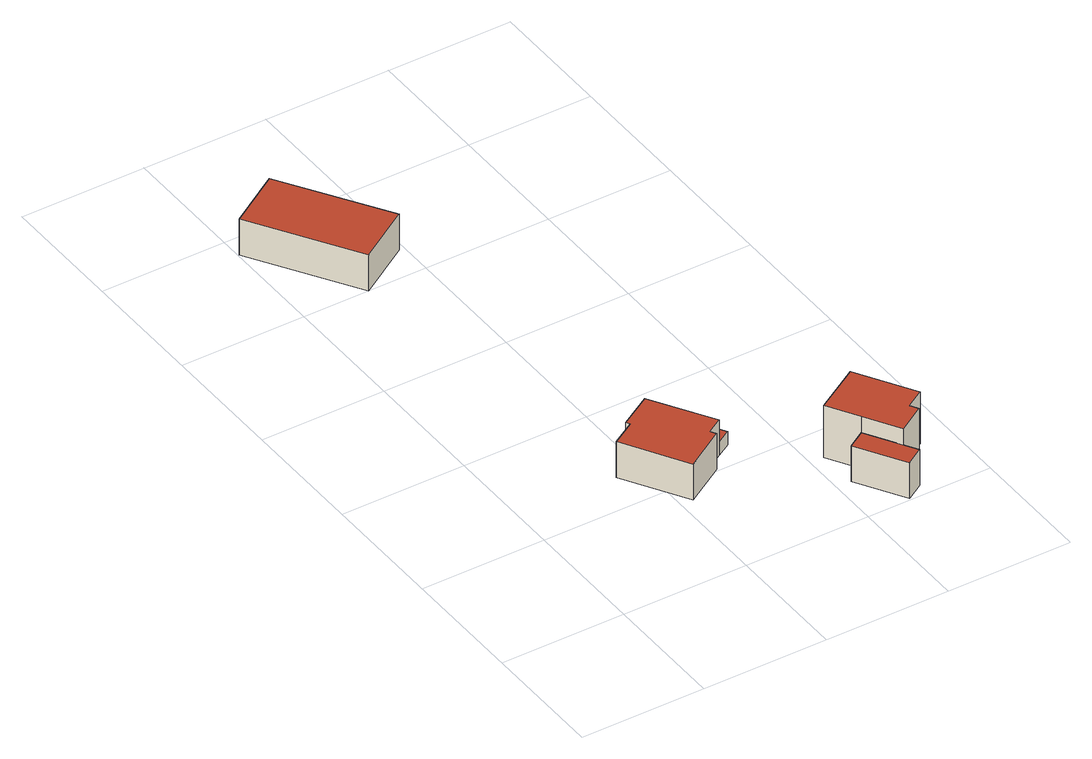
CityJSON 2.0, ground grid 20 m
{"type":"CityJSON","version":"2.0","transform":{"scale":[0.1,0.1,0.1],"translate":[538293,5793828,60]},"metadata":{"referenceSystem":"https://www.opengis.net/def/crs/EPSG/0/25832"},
"CityObjects":{
"building1":{"type":"Building","attributes":{"function":"1000","yearOfConstruction":2022,"measuredHeight":6.15,"storeysAboveGround":2},"geometry":[{"type":"Solid","lod":"2","boundaries":[[[[0,1,2,3,4,5,6,7]],[[8,9,0,7]],[[9,10,1,0]],[[10,11,2,1]],[[11,12,3,2]],[[12,13,4,3]],[[13,14,5,4]],[[14,15,6,5]],[[15,8,7,6]],[[15,14,13,12,11,10,9,8]]]],"semantics":{"surfaces":[{"type":"GroundSurface"},{"type":"WallSurface"},{"type":"RoofSurface"}],"values":[[0,1,1,1,1,1,1,1,1,2]]}}]},
"building2":{"type":"Building","attributes":{"function":"1000","yearOfConstruction":2022,"measuredHeight":6.15,"storeysAboveGround":2},"geometry":[{"type":"Solid","lod":"2","boundaries":[[[[16,17,18,19]],[[20,21,16,19]],[[21,22,17,16]],[[22,23,18,17]],[[23,20,19,18]],[[23,22,21,20]]]],"semantics":{"surfaces":[{"type":"GroundSurface"},{"type":"WallSurface"},{"type":"RoofSurface"}],"values":[[0,1,1,1,1,2]]}}]},
"building3":{"type":"Building","attributes":{"function":"1630","yearOfConstruction":2022,"measuredHeight":2.3},"geometry":[{"type":"Solid","lod":"2","boundaries":[[[[24,25,26,4]],[[27,28,24,4]],[[28,29,25,24]],[[29,30,26,25]],[[30,27,4,26]],[[30,29,28,27]]]],"semantics":{"surfaces":[{"type":"GroundSurface"},{"type":"WallSurface"},{"type":"RoofSurface"}],"values":[[0,1,1,1,1,2]]}}]},
"building4":{"type":"Building","attributes":{"function":"1000","yearOfConstruction":2022,"measuredHeight":6.15,"storeysAboveGround":2},"geometry":[{"type":"Solid","lod":"2","boundaries":[[[[31,32,33,34]],[[35,36,31,34]],[[36,37,32,31]],[[37,38,33,32]],[[38,35,34,33]],[[38,37,36,35]]]],"semantics":{"surfaces":[{"type":"GroundSurface"},{"type":"WallSurface"},{"type":"RoofSurface"}],"values":[[0,1,1,1,1,2]]}}]},
"building5":{"type":"Building","attributes":{"function":"1000","yearOfConstruction":2022,"measuredHeight":9.05,"storeysAboveGround":2},"geometry":[{"type":"Solid","lod":"2","boundaries":[[[[39,40,41,42,43,44,32]],[[45,46,39,32]],[[46,47,40,39]],[[47,48,41,40]],[[48,49,42,41]],[[49,50,43,42]],[[50,51,44,43]],[[51,45,32,44]],[[51,50,49,48,47,46,45]]]],"semantics":{"surfaces":[{"type":"GroundSurface"},{"type":"WallSurface"},{"type":"RoofSurface"}],"values":[[0,1,1,1,1,1,1,1,2]]}}]}
},
"vertices":[
[160,263,5],[198,286,5],[194,292,5],[246,323,5],[305,227,5],[280,212,5],[285,203,5],[220,163,5],[220,163,67],[160,263,67],[198,286,67],[194,292,67],[246,323,67],[305,227,67],[280,212,67],[285,203,67],
[2,965,5],[87,1019,5],[192,854,5],[106,800,5],[106,800,67],[2,965,67],[87,1019,67],[192,854,67],
[259,302,5],[282,316,5],[328,241,5],[305,227,28],[259,302,28],[282,316,28],[328,241,28],
[424,79,5],[452,96,5],[498,20,5],[470,3,5],[470,3,67],[424,79,67],[452,96,67],[498,20,67],
[422,145,5],[495,189,5],[550,98,5],[521,80,5],[528,67,5],[485,41,5],[452,96,95],[422,145,95],[495,189,95],[550,98,95],[521,80,95],[528,67,95],[485,41,95]
]}
